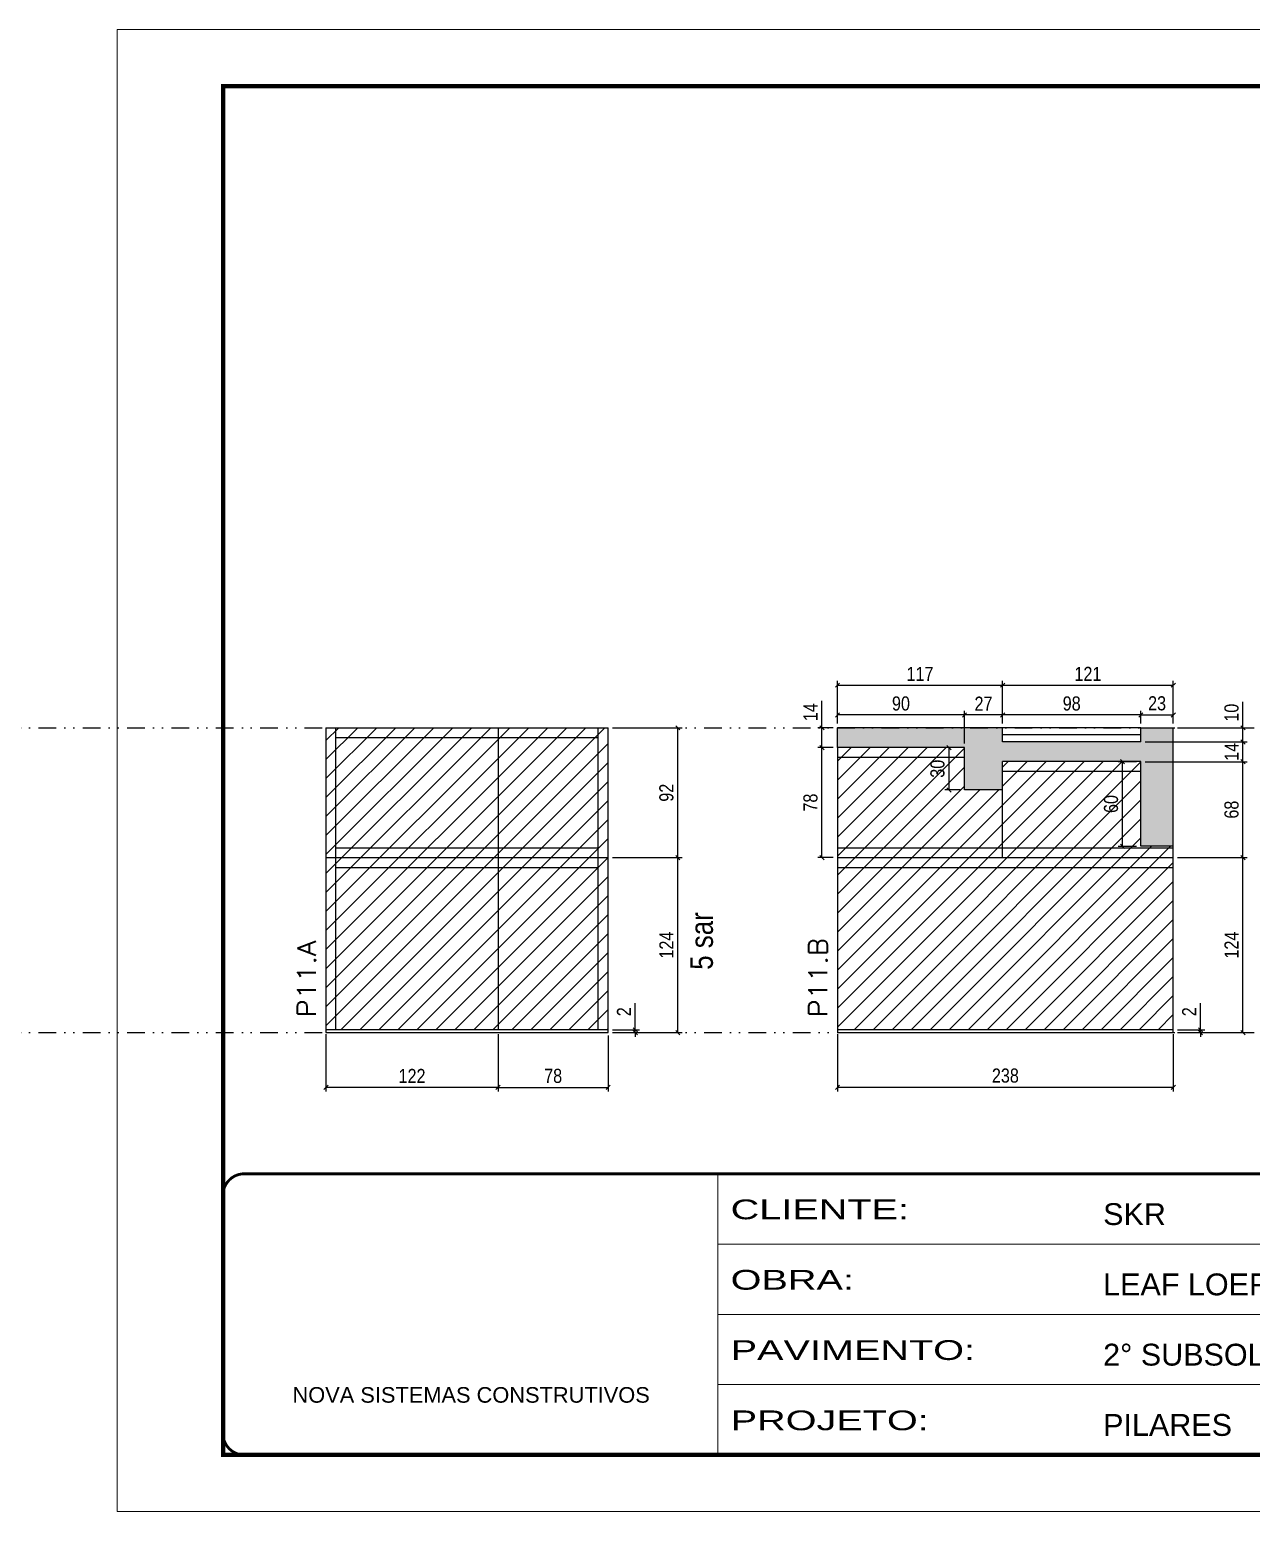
# Model space of a CAD drawing. Extents: x 13741 to 27878, y -21631 to 6985.
# Drawn here: x 15936 to 16802, y -8997 to -7947 of the extents above; entities that cross this region are included whole.
import ezdxf

# ---------------------------------------------------------------- set-up
doc = ezdxf.new("R2010")
doc.units = 0
for name, pattern in [('CONTINUO', [0]), ('DASHED', [0.75, 0.5, -0.25]), ('DIVIDE2', [0.625, 0.25, -0.125, 0, -0.125, 0, -0.125])]:
    doc.linetypes.add(name, pattern=pattern)
for name, color, linetype in [('COTA', 241, 'Continuous'), ('NOMENCLATURA', 7, 'Continuous'), ('Nível', 160, 'Continuous'), ('Painéis', 200, 'Continuous'), ('SARR_2.2x10', 60, 'Continuous'), ('SARR_2.2x7', 40, 'Continuous')]:
    doc.layers.add(name, color=color, linetype=linetype)
for name, color, linetype, lineweight in [('Folhas', 255, 'Continuous', 9), ('Hachura', 251, 'Continuous', 9), ('SARRAFO DE PRESSAO', 251, 'DASHED', 9), ('Texto Seção', 7, 'Continuous', 15)]:
    doc.layers.add(name, color=color, linetype=linetype, lineweight=lineweight)
doc.styles.add('ARIAL', font='arial.ttf')
doc.styles.add('ARIAL_NARROW', font='ARIALN.TTF', dxfattribs={"height": 0.2})
doc.styles.add('COTA TECNICA', font='techl___.ttf', dxfattribs={"height": 10})
doc.styles.add('COTA TECNICA-50', font='techl___.ttf', dxfattribs={"height": 10})
doc.styles.add('REGUA-120', font='ROMANS.shx', dxfattribs={"height": 15})
doc.styles.add('Tecnologia', font='')
doc.styles.get('Tecnologia').set_extended_font_data('Forgotten Futurist')
doc.dimstyles.new('COTA PAINEL-50', dxfattribs={"dimtxt": 10, "dimasz": 3, "dimexe": 3, "dimexo": 3, "dimgap": 3, "dimtad": 1, "dimdec": 1, "dimzin": 12, "dimdsep": 46, "dimtxsty": 'COTA TECNICA-50', "dimblk1": 'OBLIQUE', "dimblk2": 'OBLIQUE', "dimsah": 1, "dimcen": 0.9, "dimclrd": 4, "dimclre": 4, "dimclrt": 240, "dimadec": 1, "dimazin": 3, "dimtfac": 1, "dimtdec": 1, "dimtmove": 0, "dimatfit": 3, "dimfxl": 1, "dimtolj": 1, "dimtzin": 12, "dimarcsym": 0})
doc.dimstyles.new('PAINEL', dxfattribs={"dimtxt": 10, "dimasz": 3, "dimexe": 3, "dimexo": 3, "dimgap": 3, "dimtad": 1, "dimdec": 1, "dimzin": 12, "dimdsep": 46, "dimtxsty": 'COTA TECNICA', "dimblk1": 'OBLIQUE', "dimblk2": 'OBLIQUE', "dimsah": 1, "dimcen": 0.9, "dimclrd": 4, "dimclre": 4, "dimclrt": 240, "dimadec": 1, "dimazin": 3, "dimtfac": 1, "dimtdec": 1, "dimtmove": 0, "dimatfit": 3, "dimfxl": 1, "dimtolj": 1, "dimtzin": 12, "dimarcsym": 0})

# ---------------------------------------------------------------- blocks, each defined once
blk = doc.blocks.new('9999999999')
at = {"color": 30, "linetype": 'CONTINUO'}
for p, q in [((98564.6, 34230.2), (98564.6, 34429.4)), ((98564.6, 34379.6), (99584, 34379.6)), ((98564.6, 34329.8), (99488, 34329.8)), ((99584, 34329.8), (99488, 34329.8)), ((99488, 34329.8), (99488, 34230.2)), ((98564.6, 34280), (99488, 34280))]:
    blk.add_line(p, q, dxfattribs=at)
at = {"color": 30, "linetype": 'CONTINUO', "const_width": 2}
blk.add_lwpolyline([(99584, 34230.2), (99584, 34414.4, 0.414214), (99569, 34429.4), (98229, 34429.4, 0.414214), (98214, 34414.4), (98214, 34245.2, 0.414214), (98229, 34230.2), (99584, 34230.2)], format="xyb", dxfattribs=at)
at = {"layer": 'Folhas'}
blk.add_lwpolyline([(98139, 34190.2), (99624, 34190.2), (99624, 35240.2), (98139, 35240.2)], close=True, dxfattribs=at)
at = {"layer": 'Folhas', "color": 30, "const_width": 3}
blk.add_lwpolyline([(98214, 34230.2), (99584, 34230.2), (99584, 35200.2), (98214, 35200.2)], close=True, dxfattribs=at)
at = {"color": 7, "linetype": 'Continuous', "ltscale": 5, "style": 'ARIAL'}
for s, height, p in [('SKR', 15.48, (98837.7, 34393.1)), ('LEAF LOEFGREN', 15.483, (98837.7, 34343.3)), ('2° SUBSOLO SUPERIOR', 15.483, (98837.7, 34293.5)), ('NOVA SISTEMAS CONSTRUTIVOS', 11.059, (98263.2, 34267.2)), ('PILARES', 15.48, (98837.7, 34243.7))]:
    blk.add_text(s, height=height, dxfattribs=at).set_placement(p)
at = {"layer": 'Folhas', "color": 7, "style": 'Tecnologia', "width": 1.5}
for s, p in [('CLIENTE:', (98573.7, 34397.2)), ('OBRA:', (98573.7, 34347.3)), ('PAVIMENTO:', (98573.7, 34297.5)), ('PROJETO:', (98573.7, 34247.7))]:
    blk.add_text(s, height=14, dxfattribs=at).set_placement(p)
blk = doc.blocks.new('_Oblique')
at = {"color": 0, "linetype": 'ByBlock', "lineweight": -2}
blk.add_line((-0.5, -0.5), (0.5, 0.5), dxfattribs=at)
blk = doc.blocks.new('*D2129')
at = {"layer": 'COTA', "color": 4, "lineweight": -2, "transparency": 16777216}
for p, q in [((16146.4, -8658.5), (16146.4, -8699.3)), ((16268.4, -8658.5), (16268.4, -8699.3)), ((16268.4, -8696.3), (16146.4, -8696.3))]:
    blk.add_line(p, q, dxfattribs=at)
at = {"layer": 'Defpoints', "color": 0, "transparency": 16777216}
for p in [(16146.4, -8655.5), (16268.4, -8655.5), (16146.4, -8696.3)]:
    blk.add_point(p, dxfattribs=at)
at = {"layer": 'COTA', "color": 4, "lineweight": -2, "transparency": 16777216, "xscale": 3, "yscale": 3, "zscale": 3, "rotation": 180}
blk.add_blockref('_Oblique', (16146.4, -8696.3), dxfattribs=at)
at = {"layer": 'COTA', "color": 4, "lineweight": -2, "transparency": 16777216, "xscale": 3, "yscale": 3, "zscale": 3}
blk.add_blockref('_Oblique', (16268.4, -8696.3), dxfattribs=at)
at = {"layer": 'COTA', "color": 240, "transparency": 16777216, "insert": (16207.4, -8688.2), "char_height": 10, "attachment_point": 5, "style": 'COTA TECNICA'}
blk.add_mtext('\\A1;122', dxfattribs=at)
blk = doc.blocks.new('*D2130')
at = {"layer": 'COTA', "color": 4, "lineweight": -2, "transparency": 16777216}
for p, q in [((16365.6, -8655.5), (16365.6, -8636.7)), ((16349.4, -8655.5), (16368.6, -8655.5)), ((16349.4, -8657.5), (16368.6, -8657.5)), ((16365.6, -8657.5), (16365.6, -8655.5)), ((16365.6, -8657.5), (16365.6, -8660.5))]:
    blk.add_line(p, q, dxfattribs=at)
at = {"layer": 'Defpoints', "color": 0, "transparency": 16777216}
for p in [(16346.4, -8655.5), (16346.4, -8657.5), (16365.6, -8657.5)]:
    blk.add_point(p, dxfattribs=at)
at = {"layer": 'COTA', "color": 4, "lineweight": -2, "transparency": 16777216, "xscale": 3, "yscale": 3, "zscale": 3}
for p, rotation in [((16365.6, -8655.5), 270), ((16365.6, -8657.5), 90)]:
    blk.add_blockref('_Oblique', p, dxfattribs=dict(at, rotation=rotation))
at = {"layer": 'COTA', "color": 240, "transparency": 16777216, "insert": (16357.6, -8642.7), "char_height": 10, "attachment_point": 5, "rotation": 90, "style": 'COTA TECNICA-50'}
blk.add_mtext('\\A1;2', dxfattribs=at)
blk = doc.blocks.new('*D2131')
at = {"layer": 'COTA', "color": 4, "lineweight": -2, "transparency": 16777216}
for p, q in [((16349.4, -8441.5), (16398.8, -8441.5)), ((16395.8, -8533.5), (16395.8, -8441.5)), ((16349.4, -8533.5), (16398.8, -8533.5))]:
    blk.add_line(p, q, dxfattribs=at)
at = {"layer": 'Defpoints', "color": 0, "transparency": 16777216}
for p in [(16346.4, -8441.5), (16395.8, -8441.5), (16346.4, -8533.5)]:
    blk.add_point(p, dxfattribs=at)
at = {"layer": 'COTA', "color": 4, "lineweight": -2, "transparency": 16777216, "xscale": 3, "yscale": 3, "zscale": 3}
for p, rotation in [((16395.8, -8441.5), 90), ((16395.8, -8533.5), 270)]:
    blk.add_blockref('_Oblique', p, dxfattribs=dict(at, rotation=rotation))
at = {"layer": 'COTA', "color": 240, "transparency": 16777216, "insert": (16387.7, -8487.5), "char_height": 10, "attachment_point": 5, "rotation": 90, "style": 'COTA TECNICA-50'}
blk.add_mtext('\\A1;92', dxfattribs=at)
blk = doc.blocks.new('*D2132')
at = {"layer": 'COTA', "color": 4, "linetype": 'ByBlock', "lineweight": -2, "transparency": 16777216}
for p, q in [((16349.4, -8533.5), (16398.8, -8533.5)), ((16395.8, -8657.5), (16395.8, -8533.5)), ((16349.4, -8657.5), (16398.8, -8657.5))]:
    blk.add_line(p, q, dxfattribs=at)
at = {"layer": 'Defpoints', "color": 0, "linetype": 'ByBlock', "transparency": 16777216}
for p in [(16346.4, -8533.5), (16395.8, -8533.5), (16346.4, -8657.5)]:
    blk.add_point(p, dxfattribs=at)
at = {"layer": 'COTA', "color": 4, "linetype": 'ByBlock', "lineweight": -2, "transparency": 16777216, "xscale": 3, "yscale": 3, "zscale": 3}
for p, rotation in [((16395.8, -8533.5), 90), ((16395.8, -8657.5), 270)]:
    blk.add_blockref('_Oblique', p, dxfattribs=dict(at, rotation=rotation))
at = {"layer": 'COTA', "color": 240, "linetype": 'ByBlock', "transparency": 16777216, "insert": (16387.7, -8595.5), "char_height": 10, "attachment_point": 5, "rotation": 90, "style": 'COTA TECNICA'}
blk.add_mtext('\\A1;124', dxfattribs=at)
blk = doc.blocks.new('*D2133')
at = {"layer": 'COTA', "color": 4, "linetype": 'ByBlock', "lineweight": -2, "transparency": 16777216}
for p, q in [((16349.4, -8533.5), (16398.8, -8533.5)), ((16395.8, -8657.5), (16395.8, -8533.5)), ((16349.4, -8657.5), (16398.8, -8657.5))]:
    blk.add_line(p, q, dxfattribs=at)
at = {"layer": 'Defpoints', "color": 0, "linetype": 'ByBlock', "transparency": 16777216}
for p in [(16346.4, -8533.5), (16395.8, -8533.5), (16346.4, -8657.5)]:
    blk.add_point(p, dxfattribs=at)
at = {"layer": 'COTA', "color": 4, "linetype": 'ByBlock', "lineweight": -2, "transparency": 16777216, "xscale": 3, "yscale": 3, "zscale": 3}
for p, rotation in [((16395.8, -8533.5), 90), ((16395.8, -8657.5), 270)]:
    blk.add_blockref('_Oblique', p, dxfattribs=dict(at, rotation=rotation))
at = {"layer": 'COTA', "color": 240, "linetype": 'ByBlock', "transparency": 16777216, "insert": (16387.7, -8595.5), "char_height": 10, "attachment_point": 5, "rotation": 90, "style": 'COTA TECNICA'}
blk.add_mtext('\\A1;124', dxfattribs=at)
blk = doc.blocks.new('*D2134')
at = {"layer": 'COTA', "color": 4, "lineweight": -2, "transparency": 16777216}
for p, q in [((16508.9, -8658.5), (16508.9, -8699.3)), ((16746.9, -8658.5), (16746.9, -8699.3)), ((16746.9, -8696.3), (16508.9, -8696.3))]:
    blk.add_line(p, q, dxfattribs=at)
at = {"layer": 'Defpoints', "color": 0, "transparency": 16777216}
for p in [(16508.9, -8655.5), (16746.9, -8655.5), (16508.9, -8696.3)]:
    blk.add_point(p, dxfattribs=at)
at = {"layer": 'COTA', "color": 4, "lineweight": -2, "transparency": 16777216, "xscale": 3, "yscale": 3, "zscale": 3, "rotation": 180}
blk.add_blockref('_Oblique', (16508.9, -8696.3), dxfattribs=at)
at = {"layer": 'COTA', "color": 4, "lineweight": -2, "transparency": 16777216, "xscale": 3, "yscale": 3, "zscale": 3}
blk.add_blockref('_Oblique', (16746.9, -8696.3), dxfattribs=at)
at = {"layer": 'COTA', "color": 240, "transparency": 16777216, "insert": (16627.9, -8688), "char_height": 10, "attachment_point": 5, "style": 'COTA TECNICA'}
blk.add_mtext('\\A1;238', dxfattribs=at)
blk = doc.blocks.new('*D2135')
at = {"layer": 'COTA', "color": 4, "lineweight": -2, "transparency": 16777216}
for p, q in [((16766.2, -8655.5), (16766.2, -8636.7)), ((16749.9, -8655.5), (16769.2, -8655.5)), ((16749.9, -8657.5), (16769.2, -8657.5)), ((16766.2, -8657.5), (16766.2, -8655.5)), ((16766.2, -8657.5), (16766.2, -8660.5))]:
    blk.add_line(p, q, dxfattribs=at)
at = {"layer": 'Defpoints', "color": 0, "transparency": 16777216}
for p in [(16746.9, -8655.5), (16746.9, -8657.5), (16766.2, -8657.5)]:
    blk.add_point(p, dxfattribs=at)
at = {"layer": 'COTA', "color": 4, "lineweight": -2, "transparency": 16777216, "xscale": 3, "yscale": 3, "zscale": 3}
for p, rotation in [((16766.2, -8655.5), 270), ((16766.2, -8657.5), 90)]:
    blk.add_blockref('_Oblique', p, dxfattribs=dict(at, rotation=rotation))
at = {"layer": 'COTA', "color": 240, "transparency": 16777216, "insert": (16758.2, -8642.7), "char_height": 10, "attachment_point": 5, "rotation": 90, "style": 'COTA TECNICA-50'}
blk.add_mtext('\\A1;2', dxfattribs=at)
blk = doc.blocks.new('*D2136')
at = {"layer": 'COTA', "color": 4, "linetype": 'ByBlock', "lineweight": -2, "transparency": 16777216}
for p, q in [((16749.9, -8533.5), (16799.3, -8533.5)), ((16796.3, -8657.5), (16796.3, -8533.5)), ((16749.9, -8657.5), (16799.3, -8657.5))]:
    blk.add_line(p, q, dxfattribs=at)
at = {"layer": 'Defpoints', "color": 0, "linetype": 'ByBlock', "transparency": 16777216}
for p in [(16746.9, -8533.5), (16796.3, -8533.5), (16746.9, -8657.5)]:
    blk.add_point(p, dxfattribs=at)
at = {"layer": 'COTA', "color": 4, "linetype": 'ByBlock', "lineweight": -2, "transparency": 16777216, "xscale": 3, "yscale": 3, "zscale": 3}
for p, rotation in [((16796.3, -8533.5), 90), ((16796.3, -8657.5), 270)]:
    blk.add_blockref('_Oblique', p, dxfattribs=dict(at, rotation=rotation))
at = {"layer": 'COTA', "color": 240, "linetype": 'ByBlock', "transparency": 16777216, "insert": (16788.2, -8595.5), "char_height": 10, "attachment_point": 5, "rotation": 90, "style": 'COTA TECNICA'}
blk.add_mtext('\\A1;124', dxfattribs=at)
blk = doc.blocks.new('*D2137')
at = {"layer": 'COTA', "color": 4, "linetype": 'ByBlock', "lineweight": -2, "transparency": 16777216}
for p, q in [((16749.9, -8533.5), (16799.3, -8533.5)), ((16796.3, -8657.5), (16796.3, -8533.5)), ((16749.9, -8657.5), (16799.3, -8657.5))]:
    blk.add_line(p, q, dxfattribs=at)
at = {"layer": 'Defpoints', "color": 0, "linetype": 'ByBlock', "transparency": 16777216}
for p in [(16746.9, -8533.5), (16796.3, -8533.5), (16746.9, -8657.5)]:
    blk.add_point(p, dxfattribs=at)
at = {"layer": 'COTA', "color": 4, "linetype": 'ByBlock', "lineweight": -2, "transparency": 16777216, "xscale": 3, "yscale": 3, "zscale": 3}
for p, rotation in [((16796.3, -8533.5), 90), ((16796.3, -8657.5), 270)]:
    blk.add_blockref('_Oblique', p, dxfattribs=dict(at, rotation=rotation))
at = {"layer": 'COTA', "color": 240, "linetype": 'ByBlock', "transparency": 16777216, "insert": (16788.2, -8595.5), "char_height": 10, "attachment_point": 5, "rotation": 90, "style": 'COTA TECNICA'}
blk.add_mtext('\\A1;124', dxfattribs=at)
blk = doc.blocks.new('*D2148')
at = {"layer": 'COTA', "color": 4, "lineweight": -2, "transparency": 16777216}
for p, q in [((16268.4, -8658.5), (16268.4, -8699.3)), ((16346.4, -8659.5), (16346.4, -8699.3)), ((16268.4, -8696.3), (16346.4, -8696.3))]:
    blk.add_line(p, q, dxfattribs=at)
at = {"layer": 'Defpoints', "color": 0, "transparency": 16777216}
for p in [(16268.4, -8655.5), (16346.4, -8656.5), (16346.4, -8696.3)]:
    blk.add_point(p, dxfattribs=at)
at = {"layer": 'COTA', "color": 4, "lineweight": -2, "transparency": 16777216, "xscale": 3, "yscale": 3, "zscale": 3, "rotation": 180}
blk.add_blockref('_Oblique', (16268.4, -8696.3), dxfattribs=at)
at = {"layer": 'COTA', "color": 4, "lineweight": -2, "transparency": 16777216, "xscale": 3, "yscale": 3, "zscale": 3}
blk.add_blockref('_Oblique', (16346.4, -8696.3), dxfattribs=at)
at = {"layer": 'COTA', "color": 240, "transparency": 16777216, "insert": (16307.4, -8688.2), "char_height": 10, "attachment_point": 5, "style": 'COTA TECNICA'}
blk.add_mtext('\\A1;78', dxfattribs=at)
blk = doc.blocks.new('*D2172')
at = {"layer": 'COTA', "color": 4, "lineweight": -2, "transparency": 16777216}
for p, q in [((16726.9, -8465.5), (16799.3, -8465.5)), ((16796.3, -8533.5), (16796.3, -8465.5)), ((16749.9, -8533.5), (16799.3, -8533.5))]:
    blk.add_line(p, q, dxfattribs=at)
at = {"layer": 'Defpoints', "color": 0, "transparency": 16777216}
for p in [(16723.9, -8465.5), (16796.3, -8465.5), (16746.9, -8533.5)]:
    blk.add_point(p, dxfattribs=at)
at = {"layer": 'COTA', "color": 4, "lineweight": -2, "transparency": 16777216, "xscale": 3, "yscale": 3, "zscale": 3}
for p, rotation in [((16796.3, -8465.5), 90), ((16796.3, -8533.5), 270)]:
    blk.add_blockref('_Oblique', p, dxfattribs=dict(at, rotation=rotation))
at = {"layer": 'COTA', "color": 240, "transparency": 16777216, "insert": (16788.2, -8499.5), "char_height": 10, "attachment_point": 5, "rotation": 90, "style": 'COTA TECNICA'}
blk.add_mtext('\\A1;68', dxfattribs=at)
blk = doc.blocks.new('*D2173')
at = {"layer": 'COTA', "color": 4, "lineweight": -2, "transparency": 16777216}
for p, q in [((16726.9, -8451.5), (16799.3, -8451.5)), ((16796.3, -8465.5), (16796.3, -8451.5)), ((16726.9, -8465.5), (16799.3, -8465.5))]:
    blk.add_line(p, q, dxfattribs=at)
at = {"layer": 'Defpoints', "color": 0, "transparency": 16777216}
for p in [(16723.9, -8451.5), (16796.3, -8451.5), (16723.9, -8465.5)]:
    blk.add_point(p, dxfattribs=at)
at = {"layer": 'COTA', "color": 4, "lineweight": -2, "transparency": 16777216, "xscale": 3, "yscale": 3, "zscale": 3}
for p, rotation in [((16796.3, -8451.5), 90), ((16796.3, -8465.5), 270)]:
    blk.add_blockref('_Oblique', p, dxfattribs=dict(at, rotation=rotation))
at = {"layer": 'COTA', "color": 240, "transparency": 16777216, "insert": (16788.2, -8458.5), "char_height": 10, "attachment_point": 5, "rotation": 90, "style": 'COTA TECNICA'}
blk.add_mtext('\\A1;14', dxfattribs=at)
blk = doc.blocks.new('*D2174')
at = {"layer": 'COTA', "color": 4, "lineweight": -2, "transparency": 16777216}
for p, q in [((16796.3, -8441.5), (16796.3, -8423)), ((16749.9, -8441.5), (16799.3, -8441.5)), ((16796.3, -8451.5), (16796.3, -8441.5)), ((16726.9, -8451.5), (16799.3, -8451.5))]:
    blk.add_line(p, q, dxfattribs=at)
at = {"layer": 'Defpoints', "color": 0, "transparency": 16777216}
for p in [(16746.9, -8441.5), (16796.3, -8441.5), (16723.9, -8451.5)]:
    blk.add_point(p, dxfattribs=at)
at = {"layer": 'COTA', "color": 4, "lineweight": -2, "transparency": 16777216, "xscale": 3, "yscale": 3, "zscale": 3}
for p, rotation in [((16796.3, -8441.5), 90), ((16796.3, -8451.5), 270)]:
    blk.add_blockref('_Oblique', p, dxfattribs=dict(at, rotation=rotation))
at = {"layer": 'COTA', "color": 240, "transparency": 16777216, "insert": (16788.2, -8430.8), "char_height": 10, "attachment_point": 5, "rotation": 90, "style": 'COTA TECNICA'}
blk.add_mtext('\\A1;10', dxfattribs=at)
blk = doc.blocks.new('*D2175')
at = {"layer": 'COTA', "color": 4, "lineweight": -2, "transparency": 16777216}
for p, q in [((16505.9, -8455.5), (16494.9, -8455.5)), ((16497.9, -8533.5), (16497.9, -8455.5)), ((16505.9, -8533.5), (16494.9, -8533.5))]:
    blk.add_line(p, q, dxfattribs=at)
at = {"layer": 'Defpoints', "color": 0, "transparency": 16777216}
for p in [(16497.9, -8455.5), (16508.9, -8455.5), (16508.9, -8533.5)]:
    blk.add_point(p, dxfattribs=at)
at = {"layer": 'COTA', "color": 4, "lineweight": -2, "transparency": 16777216, "xscale": 3, "yscale": 3, "zscale": 3}
for p, rotation in [((16497.9, -8455.5), 90), ((16497.9, -8533.5), 270)]:
    blk.add_blockref('_Oblique', p, dxfattribs=dict(at, rotation=rotation))
at = {"layer": 'COTA', "color": 240, "transparency": 16777216, "insert": (16489.8, -8494.5), "char_height": 10, "attachment_point": 5, "rotation": 90, "style": 'COTA TECNICA'}
blk.add_mtext('\\A1;78', dxfattribs=at)
blk = doc.blocks.new('*D2176')
at = {"layer": 'COTA', "color": 4, "lineweight": -2, "transparency": 16777216}
for p, q in [((16497.9, -8441.5), (16497.9, -8422.3)), ((16505.9, -8441.5), (16494.9, -8441.5)), ((16497.9, -8455.5), (16497.9, -8441.5)), ((16505.9, -8455.5), (16494.9, -8455.5))]:
    blk.add_line(p, q, dxfattribs=at)
at = {"layer": 'Defpoints', "color": 0, "transparency": 16777216}
for p in [(16497.9, -8441.5), (16508.9, -8441.5), (16508.9, -8455.5)]:
    blk.add_point(p, dxfattribs=at)
at = {"layer": 'COTA', "color": 4, "lineweight": -2, "transparency": 16777216, "xscale": 3, "yscale": 3, "zscale": 3}
for p, rotation in [((16497.9, -8441.5), 90), ((16497.9, -8455.5), 270)]:
    blk.add_blockref('_Oblique', p, dxfattribs=dict(at, rotation=rotation))
at = {"layer": 'COTA', "color": 240, "transparency": 16777216, "insert": (16489.8, -8430.4), "char_height": 10, "attachment_point": 5, "rotation": 90, "style": 'COTA TECNICA'}
blk.add_mtext('\\A1;14', dxfattribs=at)
blk = doc.blocks.new('*D2177')
at = {"layer": 'COTA', "color": 4, "lineweight": -2, "transparency": 16777216}
for p, q in [((16508.9, -8438.5), (16508.9, -8408.3)), ((16625.9, -8438.5), (16625.9, -8408.3)), ((16508.9, -8411.3), (16625.9, -8411.3))]:
    blk.add_line(p, q, dxfattribs=at)
at = {"layer": 'Defpoints', "color": 0, "transparency": 16777216}
for p in [(16625.9, -8411.3), (16508.9, -8441.5), (16625.9, -8441.5)]:
    blk.add_point(p, dxfattribs=at)
at = {"layer": 'COTA', "color": 4, "lineweight": -2, "transparency": 16777216, "xscale": 3, "yscale": 3, "zscale": 3, "rotation": 180}
blk.add_blockref('_Oblique', (16508.9, -8411.3), dxfattribs=at)
at = {"layer": 'COTA', "color": 4, "lineweight": -2, "transparency": 16777216, "xscale": 3, "yscale": 3, "zscale": 3}
blk.add_blockref('_Oblique', (16625.9, -8411.3), dxfattribs=at)
at = {"layer": 'COTA', "color": 240, "transparency": 16777216, "insert": (16567.4, -8403.3), "char_height": 10, "attachment_point": 5, "style": 'COTA TECNICA'}
blk.add_mtext('\\A1;117', dxfattribs=at)
blk = doc.blocks.new('*D2178')
at = {"layer": 'COTA', "color": 4, "lineweight": -2, "transparency": 16777216}
for p, q in [((16625.9, -8438.5), (16625.9, -8408.3)), ((16746.9, -8438.5), (16746.9, -8408.3)), ((16625.9, -8411.3), (16746.9, -8411.3))]:
    blk.add_line(p, q, dxfattribs=at)
at = {"layer": 'Defpoints', "color": 0, "transparency": 16777216}
for p in [(16746.9, -8411.3), (16625.9, -8441.5), (16746.9, -8441.5)]:
    blk.add_point(p, dxfattribs=at)
at = {"layer": 'COTA', "color": 4, "lineweight": -2, "transparency": 16777216, "xscale": 3, "yscale": 3, "zscale": 3, "rotation": 180}
blk.add_blockref('_Oblique', (16625.9, -8411.3), dxfattribs=at)
at = {"layer": 'COTA', "color": 4, "lineweight": -2, "transparency": 16777216, "xscale": 3, "yscale": 3, "zscale": 3}
blk.add_blockref('_Oblique', (16746.9, -8411.3), dxfattribs=at)
at = {"layer": 'COTA', "color": 240, "transparency": 16777216, "insert": (16686.4, -8403.3), "char_height": 10, "attachment_point": 5, "style": 'COTA TECNICA'}
blk.add_mtext('\\A1;121', dxfattribs=at)
blk = doc.blocks.new('*D2179')
at = {"layer": 'COTA', "color": 4, "lineweight": -2, "transparency": 16777216}
for p, q in [((16625.9, -8438.5), (16625.9, -8429.4)), ((16723.9, -8438.5), (16723.9, -8429.4)), ((16723.9, -8432.4), (16625.9, -8432.4))]:
    blk.add_line(p, q, dxfattribs=at)
at = {"layer": 'Defpoints', "color": 0, "transparency": 16777216}
for p in [(16625.9, -8432.4), (16625.9, -8441.5), (16723.9, -8441.5)]:
    blk.add_point(p, dxfattribs=at)
at = {"layer": 'COTA', "color": 4, "lineweight": -2, "transparency": 16777216, "xscale": 3, "yscale": 3, "zscale": 3, "rotation": 180}
blk.add_blockref('_Oblique', (16625.9, -8432.4), dxfattribs=at)
at = {"layer": 'COTA', "color": 4, "lineweight": -2, "transparency": 16777216, "xscale": 3, "yscale": 3, "zscale": 3}
blk.add_blockref('_Oblique', (16723.9, -8432.4), dxfattribs=at)
at = {"layer": 'COTA', "color": 240, "transparency": 16777216, "insert": (16674.9, -8424.3), "char_height": 10, "attachment_point": 5, "style": 'COTA TECNICA'}
blk.add_mtext('\\A1;98', dxfattribs=at)
blk = doc.blocks.new('*D2180')
at = {"layer": 'COTA', "color": 4, "lineweight": -2, "transparency": 16777216}
for p, q in [((16723.9, -8438.5), (16723.9, -8429.4)), ((16746.9, -8438.5), (16746.9, -8429.4)), ((16723.9, -8432.4), (16746.9, -8432.4))]:
    blk.add_line(p, q, dxfattribs=at)
at = {"layer": 'Defpoints', "color": 0, "transparency": 16777216}
for p in [(16723.9, -8441.5), (16746.9, -8432.4), (16746.9, -8441.5)]:
    blk.add_point(p, dxfattribs=at)
at = {"layer": 'COTA', "color": 4, "lineweight": -2, "transparency": 16777216, "xscale": 3, "yscale": 3, "zscale": 3, "rotation": 180}
blk.add_blockref('_Oblique', (16723.9, -8432.4), dxfattribs=at)
at = {"layer": 'COTA', "color": 4, "lineweight": -2, "transparency": 16777216, "xscale": 3, "yscale": 3, "zscale": 3}
blk.add_blockref('_Oblique', (16746.9, -8432.4), dxfattribs=at)
at = {"layer": 'COTA', "color": 240, "transparency": 16777216, "insert": (16735.4, -8424.2), "char_height": 10, "attachment_point": 5, "style": 'COTA TECNICA'}
blk.add_mtext('\\A1;23', dxfattribs=at)
blk = doc.blocks.new('*D2181')
at = {"layer": 'COTA', "color": 4, "lineweight": -2, "transparency": 16777216}
for p, q in [((16598.9, -8452.5), (16598.9, -8429.4)), ((16625.9, -8438.5), (16625.9, -8429.4)), ((16625.9, -8432.4), (16598.9, -8432.4))]:
    blk.add_line(p, q, dxfattribs=at)
at = {"layer": 'Defpoints', "color": 0, "transparency": 16777216}
for p in [(16598.9, -8432.4), (16625.9, -8441.5), (16598.9, -8455.5)]:
    blk.add_point(p, dxfattribs=at)
at = {"layer": 'COTA', "color": 4, "lineweight": -2, "transparency": 16777216, "xscale": 3, "yscale": 3, "zscale": 3, "rotation": 180}
blk.add_blockref('_Oblique', (16598.9, -8432.4), dxfattribs=at)
at = {"layer": 'COTA', "color": 4, "lineweight": -2, "transparency": 16777216, "xscale": 3, "yscale": 3, "zscale": 3}
blk.add_blockref('_Oblique', (16625.9, -8432.4), dxfattribs=at)
at = {"layer": 'COTA', "color": 240, "transparency": 16777216, "insert": (16612.4, -8424.4), "char_height": 10, "attachment_point": 5, "style": 'COTA TECNICA'}
blk.add_mtext('\\A1;27', dxfattribs=at)
blk = doc.blocks.new('*D2182')
at = {"layer": 'COTA', "color": 4, "lineweight": -2, "transparency": 16777216}
for p, q in [((16508.9, -8438.5), (16508.9, -8429.4)), ((16598.9, -8452.5), (16598.9, -8429.4)), ((16598.9, -8432.4), (16508.9, -8432.4))]:
    blk.add_line(p, q, dxfattribs=at)
at = {"layer": 'Defpoints', "color": 0, "transparency": 16777216}
for p in [(16508.9, -8432.4), (16508.9, -8441.5), (16598.9, -8455.5)]:
    blk.add_point(p, dxfattribs=at)
at = {"layer": 'COTA', "color": 4, "lineweight": -2, "transparency": 16777216, "xscale": 3, "yscale": 3, "zscale": 3, "rotation": 180}
blk.add_blockref('_Oblique', (16508.9, -8432.4), dxfattribs=at)
at = {"layer": 'COTA', "color": 4, "lineweight": -2, "transparency": 16777216, "xscale": 3, "yscale": 3, "zscale": 3}
blk.add_blockref('_Oblique', (16598.9, -8432.4), dxfattribs=at)
at = {"layer": 'COTA', "color": 240, "transparency": 16777216, "insert": (16553.9, -8424.3), "char_height": 10, "attachment_point": 5, "style": 'COTA TECNICA'}
blk.add_mtext('\\A1;90', dxfattribs=at)
blk = doc.blocks.new('*D2183')
at = {"layer": 'COTA', "color": 4, "lineweight": -2, "transparency": 16777216}
for p, q in [((16595.9, -8455.5), (16585, -8455.5)), ((16588, -8485.5), (16588, -8455.5)), ((16595.9, -8485.5), (16585, -8485.5))]:
    blk.add_line(p, q, dxfattribs=at)
at = {"layer": 'Defpoints', "color": 0, "transparency": 16777216}
for p in [(16588, -8455.5), (16598.9, -8455.5), (16598.9, -8485.5)]:
    blk.add_point(p, dxfattribs=at)
at = {"layer": 'COTA', "color": 4, "lineweight": -2, "transparency": 16777216, "xscale": 3, "yscale": 3, "zscale": 3}
for p, rotation in [((16588, -8455.5), 90), ((16588, -8485.5), 270)]:
    blk.add_blockref('_Oblique', p, dxfattribs=dict(at, rotation=rotation))
at = {"layer": 'COTA', "color": 240, "transparency": 16777216, "insert": (16579.8, -8470.5), "char_height": 10, "attachment_point": 5, "rotation": 90, "style": 'COTA TECNICA'}
blk.add_mtext('\\A1;30', dxfattribs=at)
blk = doc.blocks.new('*D2184')
at = {"layer": 'COTA', "color": 4, "lineweight": -2, "transparency": 16777216}
for p, q in [((16720.9, -8465.5), (16707.9, -8465.5)), ((16710.9, -8525.5), (16710.9, -8465.5)), ((16720.9, -8525.5), (16707.9, -8525.5))]:
    blk.add_line(p, q, dxfattribs=at)
at = {"layer": 'Defpoints', "color": 0, "transparency": 16777216}
for p in [(16710.9, -8465.5), (16723.9, -8465.5), (16723.9, -8525.5)]:
    blk.add_point(p, dxfattribs=at)
at = {"layer": 'COTA', "color": 4, "lineweight": -2, "transparency": 16777216, "xscale": 3, "yscale": 3, "zscale": 3}
for p, rotation in [((16710.9, -8465.5), 90), ((16710.9, -8525.5), 270)]:
    blk.add_blockref('_Oblique', p, dxfattribs=dict(at, rotation=rotation))
at = {"layer": 'COTA', "color": 240, "transparency": 16777216, "insert": (16702.8, -8495.5), "char_height": 10, "attachment_point": 5, "rotation": 90, "style": 'COTA TECNICA'}
blk.add_mtext('\\A1;60', dxfattribs=at)

msp = doc.modelspace()

# ---------------------------------------------------------------- hatches: boundary and pattern name
at = {"layer": 'COTA'}
h = msp.add_hatch(dxfattribs=at)
h.set_pattern_fill('AR-CONC', color=256, scale=0.03)
h.paths.add_polyline_path([(16625.93, -8465.47), (16723.93, -8465.47), (16723.93, -8525.47), (16746.93, -8525.47), (16746.93, -8441.47), (16723.93, -8441.47), (16723.93, -8451.47), (16625.93, -8451.47), (16625.93, -8441.47), (16508.93, -8441.47), (16508.93, -8455.47), (16598.93, -8455.47), (16598.93, -8485.47), (16625.93, -8485.47)])
at = {"layer": 'Hachura', "linetype": 'ByBlock'}
h = msp.add_hatch(dxfattribs=at)
h.set_pattern_fill('ANSI31', color=256, scale=3)
h.paths.add_polyline_path([(16146.39, -8533.47), (16146.39, -8655.47), (16268.39, -8655.47), (16268.39, -8533.47)])
h.paths.add_polyline_path([(16146.39, -8441.47), (16146.39, -8533.47), (16268.39, -8533.47), (16268.39, -8441.47)])
h.paths.add_polyline_path([(16268.39, -8533.47), (16346.39, -8533.47), (16346.39, -8441.47), (16268.39, -8441.47)])
h.paths.add_polyline_path([(16268.39, -8655.47), (16346.39, -8655.47), (16346.39, -8533.47), (16268.39, -8533.47)])
h.paths.add_polyline_path([(16508.93, -8655.47), (16746.93, -8655.47), (16746.93, -8533.47), (16508.93, -8533.47)])
h.paths.add_polyline_path([(16625.93, -8533.47), (16625.93, -8485.47), (16598.93, -8485.47), (16598.93, -8455.47), (16508.93, -8455.47), (16508.93, -8533.47)])
h.paths.add_polyline_path([(16625.93, -8465.47), (16625.93, -8533.47), (16746.93, -8533.47), (16746.93, -8525.47), (16723.93, -8525.47), (16723.93, -8465.47)])
h.paths.add_polyline_path([(16927.51, -8505.49), (16908.51, -8505.49), (16908.51, -8655.47), (16927.51, -8655.47)])
h.paths.add_polyline_path([(17184.32, -8655.47), (17184.32, -8533.47), (17062.32, -8533.47), (17062.32, -8655.47)])
h.paths.add_polyline_path([(17322.32, -8533.47), (17184.32, -8533.47), (17184.32, -8655.47), (17322.32, -8655.47)])
h.paths.add_polyline_path([(17322.32, -8533.47), (17322.32, -8505.47), (17184.32, -8505.47), (17184.32, -8533.47)])
h.paths.add_polyline_path([(17184.32, -8533.47), (17184.32, -8505.47), (17118.32, -8505.47), (17118.32, -8525.47), (17062.32, -8525.47), (17062.32, -8533.47)])

# ---------------------------------------------------------------- linework, layer by layer
at = {"layer": 'COTA'}
for p, q in [((16625.93, -8441.47), (16508.93, -8441.47)), ((16508.93, -8455.47), (16508.93, -8441.47)), ((16723.93, -8441.47), (16746.93, -8441.47)), ((16746.93, -8525.47), (16746.93, -8441.47))]:
    msp.add_line(p, q, dxfattribs=at)
at = {"layer": 'Nível', "color": 4, "linetype": 'DIVIDE2', "ltscale": 50}
for p, q in [((13741.09, -8441.47), (21531.15, -8441.47)), ((13741.09, -8657.47), (21531.15, -8657.47))]:
    msp.add_line(p, q, dxfattribs=at)
at = {"layer": 'Painéis'}
for p, q in [((16146.39, -8441.47), (16146.39, -8655.47)), ((16146.39, -8441.47), (16346.39, -8441.47)), ((16268.39, -8441.47), (16268.39, -8655.47)), ((16346.39, -8655.47), (16346.39, -8441.47)), ((16625.93, -8451.47), (16625.93, -8441.47)), ((16723.93, -8441.47), (16625.93, -8441.47)), ((16723.93, -8451.47), (16723.93, -8441.47)), ((16723.93, -8451.47), (16625.93, -8451.47)), ((16508.93, -8455.47), (16508.93, -8655.47)), ((16598.93, -8455.47), (16508.93, -8455.47)), ((16598.93, -8485.47), (16598.93, -8455.47)), ((16625.93, -8533.47), (16625.93, -8465.47)), ((16723.93, -8465.47), (16625.93, -8465.47)), ((16723.93, -8525.47), (16723.93, -8465.47)), ((16625.93, -8485.47), (16598.93, -8485.47)), ((16746.93, -8525.47), (16723.93, -8525.47)), ((16746.93, -8655.47), (16746.93, -8525.47)), ((16146.39, -8533.47), (16346.39, -8533.47)), ((16508.93, -8533.47), (16746.93, -8533.47))]:
    msp.add_line(p, q, dxfattribs=at)
for points in [[(16346.39, -8655.47), (16146.39, -8655.47), (16146.39, -8657.47), (16346.39, -8657.47)], [(16746.93, -8655.47), (16508.93, -8655.47), (16508.93, -8657.47), (16746.93, -8657.47)]]:
    msp.add_lwpolyline(points, close=True, dxfattribs=at)
at = {"layer": 'SARR_2.2x10'}
msp.add_line((16723.93, -8446.47), (16625.93, -8446.47), dxfattribs=at)
at = {"layer": 'SARR_2.2x7'}
for p, q in [((16153.39, -8533.47), (16153.39, -8441.47)), ((16339.39, -8533.47), (16339.39, -8441.47)), ((16153.39, -8448.47), (16268.39, -8448.47)), ((16268.39, -8448.47), (16339.39, -8448.47)), ((16598.93, -8462.47), (16508.93, -8462.47)), ((16723.93, -8472.47), (16625.93, -8472.47)), ((16153.39, -8526.47), (16268.39, -8526.47)), ((16153.39, -8655.47), (16153.39, -8533.47)), ((16268.39, -8526.47), (16339.39, -8526.47)), ((16339.39, -8655.47), (16339.39, -8533.47)), ((16508.93, -8526.47), (16746.93, -8526.47)), ((16153.39, -8540.47), (16268.39, -8540.47)), ((16268.39, -8540.47), (16339.39, -8540.47)), ((16508.93, -8540.47), (16746.93, -8540.47))]:
    msp.add_line(p, q, dxfattribs=at)

# ---------------------------------------------------------------- block references
at = {"layer": 'SARRAFO DE PRESSAO', "color": 6, "linetype": 'ByBlock'}
msp.add_blockref('9999999999', (-82140.51, -43186.95), dxfattribs=at)

# ---------------------------------------------------------------- texts
at = {"layer": 'NOMENCLATURA', "style": 'ARIAL_NARROW'}
msp.add_text('5 sar', height=16, rotation=90, dxfattribs=at).set_placement((16420.63, -8612.95))
at = {"layer": 'Texto Seção', "style": 'REGUA-120', "width": 1.1}
for s, p in [('P11.A', (16139.14, -8646.7)), ('P11.B', (16501.68, -8646.7))]:
    msp.add_text(s, height=13, rotation=90, dxfattribs=at).set_placement(p)

# ---------------------------------------------------------------- dimensions: what is measured, and where the dimension line sits
at = {"layer": 'COTA'}
for base, p1, p2, picture, middle in [((16625.93, -8411.35), (16508.93, -8441.47), (16625.93, -8441.47), '*D2177', (16567.43, -8403.28)), ((16598.93, -8432.43), (16625.93, -8441.47), (16598.93, -8455.47), '*D2181', (16612.43, -8424.35)), ((16625.93, -8432.43), (16723.93, -8441.47), (16625.93, -8441.47), '*D2179', (16674.93, -8424.32)), ((16746.93, -8432.43), (16723.93, -8441.47), (16746.93, -8441.47), '*D2180', (16735.43, -8424.21)), ((16346.39, -8696.29), (16268.39, -8655.47), (16346.39, -8656.47), '*D2148', (16307.39, -8688.19))]:
    dim = msp.add_linear_dim(base=base, p1=p1, p2=p2, dimstyle='PAINEL', dxfattribs=at)
    dim.commit()
    dim.dimension.update_dxf_attribs({"geometry": picture, "text_midpoint": middle})
for base, p1, p2, picture, middle in [((16746.93, -8411.35), (16625.93, -8441.47), (16746.93, -8441.47), '*D2178', (16686.43, -8403.29)), ((16508.93, -8432.43), (16598.93, -8455.47), (16508.93, -8441.47), '*D2182', (16553.93, -8424.3))]:
    dim = msp.add_linear_dim(base=base, p1=p1, p2=p2, dimstyle='PAINEL', override={"dimtmove": 1}, dxfattribs=at)
    dim.commit()
    dim.dimension.update_dxf_attribs({"geometry": picture, "text_midpoint": middle})
for base, p1, p2, dimstyle, picture, middle in [((16497.85, -8441.47), (16508.93, -8455.47), (16508.93, -8441.47), 'PAINEL', '*D2176', (16489.78, -8430.41)), ((16796.3, -8441.47), (16723.93, -8451.47), (16746.93, -8441.47), 'PAINEL', '*D2174', (16788.2, -8430.75)), ((16395.75, -8441.47), (16346.39, -8533.47), (16346.39, -8441.47), 'COTA PAINEL-50', '*D2131', (16387.67, -8487.47)), ((16497.85, -8455.47), (16508.93, -8533.47), (16508.93, -8455.47), 'PAINEL', '*D2175', (16489.76, -8494.47)), ((16588.02, -8455.47), (16598.93, -8485.47), (16598.93, -8455.47), 'PAINEL', '*D2183', (16579.8, -8470.47)), ((16710.88, -8465.47), (16723.93, -8525.47), (16723.93, -8465.47), 'PAINEL', '*D2184', (16702.78, -8495.47)), ((16796.3, -8465.47), (16746.93, -8533.47), (16723.93, -8465.47), 'PAINEL', '*D2172', (16788.17, -8499.47))]:
    dim = msp.add_linear_dim(base=base, p1=p1, p2=p2, angle=90, dimstyle=dimstyle, dxfattribs=at)
    dim.commit()
    dim.dimension.update_dxf_attribs({"geometry": picture, "text_midpoint": middle})
for base, p1, p2, dimstyle, picture, middle in [((16796.3, -8451.47), (16723.93, -8465.47), (16723.93, -8451.47), 'PAINEL', '*D2173', (16796.3, -8458.47)), ((16365.64, -8657.47), (16346.39, -8655.47), (16346.39, -8657.47), 'COTA PAINEL-50', '*D2130', (16365.64, -8642.72)), ((16766.19, -8657.47), (16746.93, -8655.47), (16746.93, -8657.47), 'COTA PAINEL-50', '*D2135', (16766.19, -8642.72))]:
    dim = msp.add_linear_dim(base=base, p1=p1, p2=p2, angle=90, dimstyle=dimstyle, dxfattribs=at)
    dim.commit()
    dim.dimension.update_dxf_attribs({"geometry": picture, "text_midpoint": middle, "dimtype": 160})
at = {"layer": 'COTA', "linetype": 'ByBlock'}
for p1, p2, picture, middle in [((16346.39, -8657.47), (16346.39, -8533.47), '*D2132', (16387.68, -8595.47)), ((16346.39, -8657.47), (16346.39, -8533.47), '*D2133', (16387.68, -8595.47)), ((16746.93, -8657.47), (16746.93, -8533.47), '*D2136', (16788.23, -8595.47)), ((16746.93, -8657.47), (16746.93, -8533.47), '*D2137', (16788.23, -8595.47))]:
    dim = msp.add_aligned_dim(p1=p1, p2=p2, distance=-49.37, dimstyle='PAINEL', dxfattribs=at)
    dim.commit()
    dim.dimension.update_dxf_attribs({"geometry": picture, "text_midpoint": middle})
at = {"layer": 'COTA'}
for base, p1, p2, picture, middle in [((16146.39, -8696.29), (16268.39, -8655.47), (16146.39, -8655.47), '*D2129', (16207.39, -8688.23)), ((16508.93, -8696.29), (16746.93, -8655.47), (16508.93, -8655.47), '*D2134', (16627.93, -8688.05))]:
    dim = msp.add_linear_dim(base=base, p1=p1, p2=p2, angle=180, dimstyle='PAINEL', override={"dimarcsym": 2}, dxfattribs=at)
    dim.commit()
    dim.dimension.update_dxf_attribs({"geometry": picture, "text_midpoint": middle})

doc.saveas('drawing.dxf')
